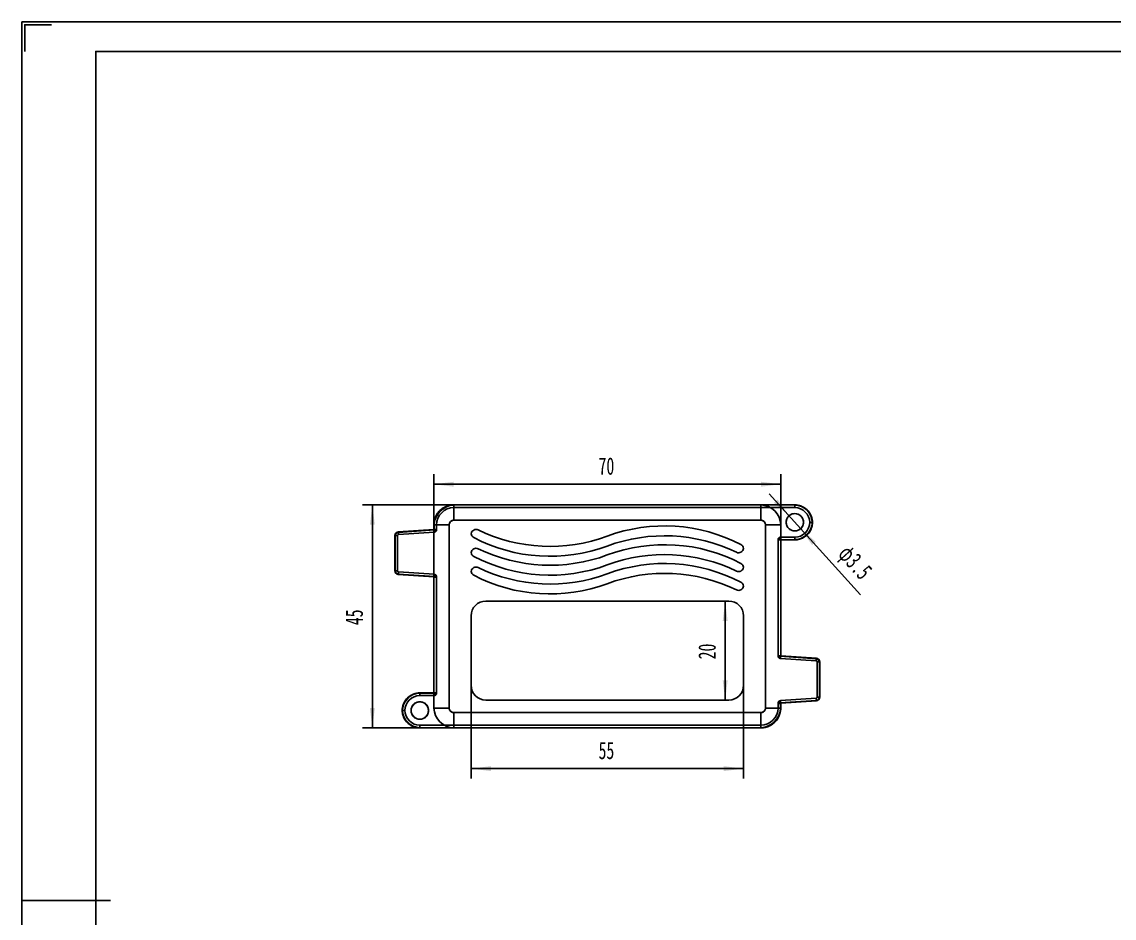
# Model space of a CAD drawing. Header units: millimetres. Extents: x 704 to 1206, y -330 to 25.
# Drawn here: x 703.8 to 924.3, y -156.3 to 24.6 of the extents above; entities that cross this region are included whole.
import ezdxf

# ---------------------------------------------------------------- set-up
doc = ezdxf.new("R2010")
doc.units = ezdxf.units.MM
doc.layers.get('0').update_dxf_attribs({"lineweight": 0})
for name, color, linetype, lineweight in [('CAXA4', 3, 'Continuous', 25), ('图框_内框线', 5, 'Continuous', 50), ('图框_外框线', 7, 'Continuous', 0), ('图框_角线', 5, 'Continuous', 140)]:
    doc.layers.add(name, color=color, linetype=linetype, lineweight=lineweight)
doc.styles.add('标准', font='', dxfattribs={"width": 0.667})
doc.styles.get('标准').set_extended_font_data('FangSong_GB2312')
doc.dimstyles.new('标准', dxfattribs={"dimtxt": 3.5, "dimasz": 4, "dimexe": 2, "dimexo": 0, "dimtad": 1, "dimdsep": 46, "dimtxsty": '标准', "dimcen": 0, "dimdle": 6, "dimazin": 2, "dimtfac": 1, "dimtdec": 3, "dimtmove": 0, "dimatfit": 3, "dimfxl": 0, "dimtolj": 1, "dimtzin": 0, "dimarcsym": 0})

# ---------------------------------------------------------------- blocks, each defined once
blk = doc.blocks.new('*CAXBLOCK01')
at = {"layer": 'CAXA4', "linetype": 'Continuous', "lineweight": 25}
for points in [[(794.53, -126.14), (798.53, -126.64), (798.53, -125.64)], [(849.53, -126.14), (845.53, -126.64), (845.53, -125.64)]]:
    blk.add_hatch(color=0, dxfattribs=at).paths.add_polyline_path(points, flags=0)
at = {"layer": 'CAXA4', "color": 0, "linetype": 'Continuous', "lineweight": 25}
for p, q in [((794.53, -109.31), (794.53, -128.14)), ((849.53, -109.31), (849.53, -128.14)), ((794.53, -126.14), (849.53, -126.14))]:
    blk.add_line(p, q, dxfattribs=at)
at = {"layer": 'CAXA4', "color": 0, "linetype": 'Continuous', "lineweight": 25, "insert": (820.26, -120.72), "char_height": 3.5, "attachment_point": 1, "style": '标准'}
blk.add_mtext('\\fFangSong_GB2312|b0|i0|p34;55', dxfattribs=at)
blk = doc.blocks.new('*CAXBLOCK12')
at = {"layer": 'CAXA4', "linetype": 'Continuous', "lineweight": 25}
for points in [[(845.82, -92.31), (846.32, -96.31), (845.32, -96.31)], [(845.82, -112.31), (846.32, -108.31), (845.32, -108.31)]]:
    blk.add_hatch(color=0, dxfattribs=at).paths.add_polyline_path(points, flags=0)
at = {"layer": 'CAXA4', "color": 0, "linetype": 'Continuous', "lineweight": 25}
for p, q in [((846.53, -92.31), (843.82, -92.31)), ((845.82, -112.31), (845.82, -92.31)), ((846.53, -112.31), (843.82, -112.31))]:
    blk.add_line(p, q, dxfattribs=at)
at = {"layer": 'CAXA4', "color": 0, "linetype": 'Continuous', "lineweight": 25, "insert": (840.4, -104.08), "char_height": 3.5, "attachment_point": 1, "rotation": 90, "style": '标准'}
blk.add_mtext('\\fFangSong_GB2312|b0|i0|p34;20', dxfattribs=at)
blk = doc.blocks.new('*CAXBLOCK23')
at = {"layer": 'CAXA4', "linetype": 'Continuous', "lineweight": 25}
for points in [[(787.03, -68.73), (791.03, -68.23), (791.03, -69.23)], [(857.03, -68.73), (853.03, -68.23), (853.03, -69.23)]]:
    blk.add_hatch(color=0, dxfattribs=at).paths.add_polyline_path(points, flags=0)
at = {"layer": 'CAXA4', "color": 0, "linetype": 'Continuous', "lineweight": 25}
for p, q in [((787.03, -87.45), (787.03, -66.73)), ((857.03, -76.91), (857.03, -66.73)), ((857.03, -68.73), (787.03, -68.73))]:
    blk.add_line(p, q, dxfattribs=at)
at = {"layer": 'CAXA4', "color": 0, "linetype": 'Continuous', "lineweight": 25, "insert": (820.26, -63.31), "char_height": 3.5, "attachment_point": 1, "style": '标准'}
blk.add_mtext('\\fFangSong_GB2312|b0|i0|p34;70', dxfattribs=at)
blk = doc.blocks.new('*CAXBLOCK34')
at = {"layer": 'CAXA4', "linetype": 'Continuous', "lineweight": 25}
for points in [[(774.6, -72.91), (774.1, -76.91), (775.1, -76.91)], [(774.6, -117.91), (774.1, -113.91), (775.1, -113.91)]]:
    blk.add_hatch(color=0, dxfattribs=at).paths.add_polyline_path(points, flags=0)
at = {"layer": 'CAXA4', "color": 0, "linetype": 'Continuous', "lineweight": 25}
for p, q in [((791.03, -72.91), (772.6, -72.91)), ((774.6, -72.91), (774.6, -117.91)), ((784.15, -117.91), (772.6, -117.91))]:
    blk.add_line(p, q, dxfattribs=at)
at = {"layer": 'CAXA4', "color": 0, "linetype": 'Continuous', "lineweight": 25, "insert": (769.18, -97.18), "char_height": 3.5, "attachment_point": 1, "rotation": 90, "style": '标准'}
blk.add_mtext('\\fFangSong_GB2312|b0|i0|p34;45', dxfattribs=at)
blk = doc.blocks.new('*CAXBLOCK45')
at = {"layer": 'CAXA4', "linetype": 'Continuous', "lineweight": 25}
for points in [[(858.71, -75.11), (856.4, -71.81), (855.65, -72.48)], [(861.05, -77.71), (864.1, -80.34), (863.36, -81.01)]]:
    blk.add_hatch(color=0, dxfattribs=at).paths.add_polyline_path(points, flags=0)
at = {"layer": 'CAXA4', "color": 0, "linetype": 'Continuous', "lineweight": 25}
blk.add_line((873.14, -91.09), (854.69, -70.66), dxfattribs=at)
at = {"layer": 'CAXA4', "color": 0, "linetype": 'Continuous', "lineweight": 25, "insert": (870.98, -80.61), "char_height": 3.5, "attachment_point": 1, "rotation": 312.0849, "style": '标准'}
blk.add_mtext('\\fFangSong_GB2312|b0|i0|p34;φ3.5', dxfattribs=at)

msp = doc.modelspace()

# ---------------------------------------------------------------- linework, layer by layer
at = {"color": 0, "linetype": 'Continuous', "lineweight": 25}
for p, q in [((791.029, -75.994), (791.029, -72.91)), ((791.029, -72.91), (859.904, -72.91)), ((791.029, -73.447), (859.904, -73.447)), ((853.029, -75.994), (853.029, -72.91)), ((859.904, -72.91), (859.904, -72.947)), ((787.029, -76.91), (787.029, -77.867)), ((787.029, -76.91), (790.113, -76.91)), ((787.066, -77.902), (787.066, -76.91)), ((787.566, -77.852), (787.566, -76.91)), ((790.113, -113.91), (790.113, -76.91)), ((791.029, -75.998), (853.029, -75.998)), ((853.942, -76.91), (853.942, -113.91)), ((853.946, -76.91), (857.029, -76.91)), ((857.029, -103.367), (857.029, -76.91)), ((862.893, -76.422), (863.392, -76.435)), ((863.392, -76.435), (863.372, -76.436)), ((863.429, -76.435), (863.392, -76.435)), ((779.129, -86.21), (779.129, -79.111)), ((779.166, -79.111), (779.129, -79.111)), ((779.166, -86.21), (779.166, -79.111)), ((779.666, -79.111), (779.166, -79.111)), ((779.245, -79.113), (779.166, -79.111)), ((779.217, -86.21), (779.217, -79.111)), ((779.666, -86.21), (779.666, -79.111)), ((787.029, -77.867), (779.828, -78.362)), ((779.828, -78.362), (779.83, -78.399)), ((779.83, -78.399), (787.066, -77.902)), ((779.83, -78.399), (779.836, -78.459)), ((779.865, -78.898), (779.83, -78.399)), ((787.228, -77.953), (779.834, -78.45)), ((779.865, -78.898), (787.051, -78.404)), ((787.051, -78.404), (787.016, -77.905)), ((787.029, -77.867), (787.432, -78.243)), ((787.228, -77.953), (787.029, -77.867)), ((787.566, -77.852), (787.066, -77.852)), ((779.183, -85.16), (779.183, -80.16)), ((856.493, -79.974), (856.992, -79.974)), ((856.493, -79.974), (856.493, -103.352)), ((856.639, -79.57), (857.029, -79.96)), ((859.904, -79.924), (856.992, -79.924)), ((859.904, -79.96), (857.029, -79.96)), ((859.904, -79.424), (857.042, -79.424)), ((857.042, -79.424), (857.042, -79.924)), ((859.904, -79.96), (859.904, -79.924)), ((779.129, -86.21), (779.166, -86.21)), ((779.166, -86.21), (779.244, -86.208)), ((779.666, -86.21), (779.166, -86.21)), ((779.83, -86.922), (779.828, -86.958)), ((787.029, -87.453), (779.828, -86.958)), ((779.865, -86.423), (779.83, -86.922)), ((779.836, -86.861), (779.83, -86.922)), ((779.83, -86.922), (787.066, -87.419)), ((779.834, -86.87), (787.228, -87.368)), ((787.051, -86.917), (779.865, -86.423)), ((787.051, -86.917), (787.016, -87.416)), ((787.029, -87.453), (787.432, -87.078)), ((787.029, -87.453), (787.228, -87.368)), ((787.029, -87.453), (787.029, -113.91)), ((787.566, -87.469), (787.066, -87.469)), ((787.566, -110.847), (787.566, -87.469)), ((846.529, -92.31), (797.529, -92.31)), ((794.529, -95.31), (794.529, -109.31)), ((849.529, -95.31), (849.529, -109.31)), ((856.493, -103.352), (856.992, -103.352)), ((856.627, -103.743), (857.029, -103.367)), ((857.029, -103.367), (856.831, -103.453)), ((856.831, -103.453), (864.225, -103.95)), ((856.992, -103.402), (864.228, -103.899)), ((857.008, -103.904), (857.042, -103.405)), ((864.231, -103.862), (857.029, -103.367)), ((857.008, -103.904), (864.194, -104.398)), ((864.194, -104.398), (864.228, -103.899)), ((864.228, -103.899), (864.231, -103.862)), ((864.393, -104.611), (864.892, -104.611)), ((864.393, -104.611), (864.393, -111.71)), ((864.842, -104.611), (864.842, -111.71)), ((864.875, -105.66), (864.875, -110.66)), ((864.929, -104.611), (864.892, -104.611)), ((864.892, -104.611), (864.892, -111.71)), ((864.929, -104.611), (864.929, -111.71)), ((784.154, -110.86), (784.154, -110.897)), ((784.154, -110.86), (787.029, -110.86)), ((784.154, -110.897), (787.066, -110.897)), ((784.154, -111.397), (787.016, -111.397)), ((787.016, -111.397), (787.016, -110.897)), ((787.029, -110.86), (787.42, -111.251)), ((787.566, -110.847), (787.066, -110.847)), ((846.529, -112.31), (797.529, -112.31)), ((856.831, -112.868), (864.225, -112.37)), ((864.228, -112.422), (856.992, -112.919)), ((864.194, -111.923), (857.008, -112.417)), ((857.008, -112.417), (857.042, -112.916)), ((864.194, -111.923), (864.228, -112.422)), ((864.228, -112.422), (864.221, -112.344)), ((864.231, -112.458), (864.228, -112.422)), ((864.393, -111.71), (864.892, -111.71)), ((864.813, -111.708), (864.892, -111.71)), ((864.892, -111.71), (864.929, -111.71)), ((780.629, -114.385), (780.666, -114.385)), ((781.166, -114.398), (780.666, -114.385)), ((780.666, -114.385), (780.686, -114.385)), ((787.029, -113.91), (790.117, -113.91)), ((853.942, -113.91), (857.029, -113.91)), ((856.493, -112.969), (856.992, -112.969)), ((856.493, -112.969), (856.493, -113.91)), ((856.627, -112.578), (857.029, -112.953)), ((856.831, -112.868), (857.029, -112.953)), ((856.992, -113.91), (856.992, -112.919)), ((864.231, -112.458), (857.029, -112.953)), ((857.029, -112.953), (857.029, -113.91)), ((791.029, -117.91), (791.029, -114.823)), ((853.029, -114.827), (791.029, -114.827)), ((853.029, -117.91), (853.029, -114.823)), ((853.029, -117.374), (784.154, -117.374)), ((784.154, -117.91), (784.154, -117.874)), ((853.029, -117.91), (784.154, -117.91))]:
    msp.add_line(p, q, dxfattribs=at)
for centre in [(859.879, -76.41), (784.179, -114.41)]:
    msp.add_circle(centre, 1.75, dxfattribs=at)
for centre, radius, start, end in [((833.585, -110.387), 33.25, 62.39281, 110.33644), ((795.529, -78.85), 1, 64.12898, 173.13032), ((795.529, -78.611), 1, 186.86968, 242.39281), ((810.474, -48.033), 33.25, 244.12898, 290.33644), ((833.585, -112.387), 33.25, 64.12898, 110.33644), ((810.474, -50.033), 33.25, 242.39281, 290.33644), ((833.585, -114.187), 33.25, 62.39281, 110.33644), ((848.529, -81.81), 1, 6.86968, 62.39281), ((795.529, -82.65), 1, 64.12898, 173.13032), ((795.529, -82.411), 1, 186.86968, 242.39281), ((810.474, -53.833), 33.25, 242.39281, 290.33644), ((810.474, -51.833), 33.25, 244.12898, 290.33644), ((833.585, -116.187), 33.25, 64.12898, 110.33644), ((848.529, -81.57), 1, 244.12898, 353.13032), ((795.529, -86.45), 1, 64.12898, 173.13032), ((810.474, -55.633), 33.25, 244.12898, 290.33644), ((833.585, -117.987), 33.25, 62.39281, 110.33644), ((848.529, -85.37), 1, 244.12898, 353.13032), ((848.529, -85.61), 1, 6.86968, 62.39281), ((795.529, -86.211), 1, 186.86968, 242.39281), ((810.474, -57.633), 33.25, 242.39281, 290.33644), ((833.585, -119.987), 33.25, 64.12898, 110.33644), ((848.529, -89.17), 1, 244.12898, 353.13032), ((848.529, -89.41), 1, 6.86968, 62.39281), ((797.529, -95.31), 3, 90, 180), ((846.529, -95.31), 3, 0, 90), ((864.18, -104.61), 0.661, 359.97216, 86.1568), ((797.529, -109.31), 3, 180, 270), ((846.529, -109.31), 3, 270, 360)]:
    msp.add_arc(centre, radius, start, end, dxfattribs=at)
for points, knots in [([(787.029, -76.91), (787.03, -76.616), (787.099, -76.019), (787.397, -75.167), (787.876, -74.395), (788.519, -73.753), (789.29, -73.277), (790.14, -72.979), (790.735, -72.911), (791.029, -72.91)], [0, 0, 0, 0, 0.8845001, 1.7851149, 2.6873723, 3.585533, 4.4859886, 5.3838897, 6.2663972, 6.2663972, 6.2663972, 6.2663972]), ([(791.029, -72.947), (791.027, -72.948), (791.027, -72.959), (791.027, -72.977), (791.029, -73.015), (791.03, -73.067), (791.028, -73.135), (791.028, -73.213), (791.028, -73.294), (791.028, -73.372), (791.029, -73.423), (791.029, -73.447)], [0, 0, 0, 0, 0.00658373, 0.02576471, 0.06126634, 0.11482456, 0.18480633, 0.26501456, 0.34812048, 0.42804579, 0.50028252, 0.50028252, 0.50028252, 0.50028252]), ([(861.629, -76.41), (861.633, -76.239), (861.58, -75.882), (861.337, -75.393), (860.95, -74.989), (860.455, -74.727), (859.906, -74.631), (859.352, -74.711), (858.852, -74.963), (858.448, -75.352), (858.191, -75.848), (858.132, -76.214), (858.129, -76.396)], [0, 0, 0, 0, 0.5136338, 1.060783, 1.6152351, 2.1640683, 2.7142519, 3.2581419, 3.8144967, 4.3680555, 4.9136837, 5.4606877, 5.4606877, 5.4606877, 5.4606877]), ([(859.904, -72.91), (860.208, -72.912), (860.823, -72.994), (861.682, -73.349), (862.429, -73.914), (862.992, -74.661), (863.346, -75.519), (863.428, -76.133), (863.429, -76.435)], [0, 0, 0, 0, 0.9104889, 1.8371995, 2.7620199, 3.6857427, 4.6097753, 5.5181197, 5.5181197, 5.5181197, 5.5181197]), ([(859.904, -73.447), (859.905, -73.423), (859.906, -73.373), (859.906, -73.295), (859.905, -73.215), (859.904, -73.137), (859.905, -73.069), (859.906, -73.016), (859.907, -72.978), (859.905, -72.959), (859.906, -72.948), (859.904, -72.947)], [0, 0, 0, 0, 0.07150612, 0.15076392, 0.23337286, 0.313325, 0.38346249, 0.43761829, 0.47381692, 0.49352276, 0.50013719, 0.50013719, 0.50013719, 0.50013719]), ([(787.566, -76.91), (787.542, -76.91), (787.492, -76.909), (787.414, -76.909), (787.333, -76.91), (787.256, -76.911), (787.188, -76.909), (787.135, -76.909), (787.097, -76.907), (787.078, -76.91), (787.067, -76.908), (787.066, -76.91)], [0, 0, 0, 0, 0.07155568, 0.15084337, 0.23346671, 0.31340627, 0.38351049, 0.43763901, 0.47382336, 0.49352172, 0.50012858, 0.50012858, 0.50012858, 0.50012858]), ([(790.117, -76.91), (790.115, -76.818), (790.145, -76.628), (790.276, -76.368), (790.485, -76.158), (790.746, -76.027), (790.937, -75.997), (791.029, -75.998)], [0, 0, 0, 0, 0.2763019, 0.5655584, 0.8595684, 1.1496285, 1.4279382, 1.4279382, 1.4279382, 1.4279382]), ([(853.029, -75.998), (853.121, -75.996), (853.311, -76.026), (853.571, -76.157), (853.782, -76.366), (853.913, -76.627), (853.943, -76.818), (853.942, -76.91)], [0, 0, 0, 0, 0.2763019, 0.5655584, 0.8595684, 1.1496285, 1.4279382, 1.4279382, 1.4279382, 1.4279382]), ([(858.129, -76.396), (858.13, -76.58), (858.187, -76.951), (858.437, -77.451), (858.832, -77.848), (859.331, -78.099), (859.883, -78.19), (860.435, -78.1), (860.932, -77.845), (861.326, -77.446), (861.574, -76.951), (861.63, -76.587), (861.629, -76.41)], [0, 0, 0, 0, 0.5508835, 1.1072185, 1.6479581, 2.2042042, 2.755534, 3.3011113, 3.8527156, 4.4039536, 4.9559939, 5.4870314, 5.4870314, 5.4870314, 5.4870314]), ([(863.429, -76.435), (863.428, -76.739), (863.346, -77.354), (862.99, -78.214), (862.425, -78.96), (861.679, -79.523), (860.82, -79.877), (860.207, -79.959), (859.904, -79.96)], [0, 0, 0, 0, 0.9104889, 1.8371995, 2.7620199, 3.6857427, 4.6097754, 5.5181198, 5.5181198, 5.5181198, 5.5181198]), ([(863.392, -76.435), (863.394, -76.561), (863.381, -76.818), (863.31, -77.206), (863.187, -77.597), (863.011, -77.984), (862.781, -78.359), (862.503, -78.713), (862.182, -79.034), (861.828, -79.312), (861.453, -79.542), (861.066, -79.718), (860.675, -79.841), (860.287, -79.912), (860.03, -79.925), (859.904, -79.924)], [0, 0, 0, 0, 0.3774754, 0.7699975, 1.1785472, 1.6034525, 2.0439724, 2.4953727, 2.9504517, 3.4018381, 3.8423172, 4.2672087, 4.6757698, 5.0683027, 5.4457616, 5.4457616, 5.4457616, 5.4457616]), ([(863.372, -76.436), (863.344, -76.432), (863.275, -76.429), (863.161, -76.426), (863.029, -76.424), (862.938, -76.423), (862.893, -76.422)], [0, 0, 0, 0, 0.08456137, 0.20807301, 0.34362338, 0.4797644, 0.4797644, 0.4797644, 0.4797644]), ([(779.834, -78.45), (779.756, -78.456), (779.593, -78.501), (779.39, -78.654), (779.251, -78.868), (779.217, -79.033), (779.217, -79.111)], [0, 0, 0, 0, 0.23448701, 0.49166253, 0.74887985, 0.98261985, 0.98261985, 0.98261985, 0.98261985]), ([(779.667, -79.111), (779.613, -79.109), (779.51, -79.108), (779.369, -79.11), (779.283, -79.112), (779.245, -79.113)], [0, 0, 0, 0, 0.16256042, 0.30822369, 0.42162408, 0.42162408, 0.42162408, 0.42162408]), ([(779.666, -79.111), (779.669, -79.075), (779.685, -79.006), (779.76, -78.925), (779.829, -78.903), (779.865, -78.898)], [0, 0, 0, 0, 0.10586984, 0.20593843, 0.31530821, 0.31530821, 0.31530821, 0.31530821]), ([(779.836, -78.459), (779.835, -78.496), (779.837, -78.584), (779.846, -78.73), (779.858, -78.84), (779.865, -78.898)], [0, 0, 0, 0, 0.11089118, 0.26378487, 0.44076286, 0.44076286, 0.44076286, 0.44076286]), ([(787.051, -78.404), (787.086, -78.401), (787.14, -78.396), (787.2, -78.383), (787.234, -78.373), (787.258, -78.363), (787.282, -78.352), (787.313, -78.336), (787.366, -78.304), (787.407, -78.269), (787.432, -78.243)], [0, 0, 0, 0, 0.10708451, 0.16062676, 0.18739789, 0.21416902, 0.24049542, 0.26682182, 0.31947462, 0.42478021, 0.42478021, 0.42478021, 0.42478021]), ([(787.432, -78.243), (787.456, -78.217), (787.488, -78.173), (787.517, -78.118), (787.531, -78.086), (787.54, -78.061), (787.548, -78.037), (787.556, -78.003), (787.562, -77.959), (787.566, -77.905), (787.566, -77.869), (787.566, -77.852)], [0, 0, 0, 0, 0.10531463, 0.15797195, 0.18430061, 0.21062927, 0.23740269, 0.26417612, 0.31772297, 0.37126982, 0.42481667, 0.42481667, 0.42481667, 0.42481667]), ([(856.639, -79.57), (856.626, -79.583), (856.601, -79.611), (856.569, -79.657), (856.547, -79.698), (856.532, -79.731), (856.521, -79.756), (856.513, -79.781), (856.504, -79.817), (856.497, -79.862), (856.493, -79.918), (856.493, -79.955), (856.493, -79.974)], [0, 0, 0, 0, 0.05476338, 0.10952677, 0.16429015, 0.19167185, 0.21905354, 0.24693036, 0.27480717, 0.33056081, 0.38631444, 0.44206808, 0.44206808, 0.44206808, 0.44206808]), ([(857.042, -79.424), (857.024, -79.424), (856.987, -79.424), (856.931, -79.428), (856.885, -79.435), (856.85, -79.444), (856.824, -79.453), (856.799, -79.463), (856.766, -79.478), (856.726, -79.5), (856.68, -79.532), (856.652, -79.557), (856.639, -79.57)], [0, 0, 0, 0, 0.05575364, 0.11150727, 0.16726091, 0.19513772, 0.22301454, 0.25039623, 0.27777793, 0.33254131, 0.38730469, 0.44206808, 0.44206808, 0.44206808, 0.44206808]), ([(859.904, -79.924), (859.906, -79.923), (859.906, -79.912), (859.906, -79.894), (859.905, -79.856), (859.904, -79.804), (859.905, -79.736), (859.906, -79.658), (859.906, -79.577), (859.905, -79.498), (859.905, -79.448), (859.904, -79.424)], [0, 0, 0, 0, 0.00658753, 0.02573509, 0.06118834, 0.11470111, 0.18466279, 0.26488485, 0.3480278, 0.42799809, 0.50029977, 0.50029977, 0.50029977, 0.50029977]), ([(779.217, -86.21), (779.217, -86.288), (779.251, -86.453), (779.389, -86.666), (779.593, -86.819), (779.756, -86.865), (779.834, -86.87)], [0, 0, 0, 0, 0.23347536, 0.49005532, 0.7477781, 0.98262018, 0.98262018, 0.98262018, 0.98262018]), ([(779.244, -86.208), (779.281, -86.212), (779.367, -86.216), (779.508, -86.216), (779.612, -86.213), (779.667, -86.21)], [0, 0, 0, 0, 0.11123409, 0.25718334, 0.42259782, 0.42259782, 0.42259782, 0.42259782]), ([(779.865, -86.423), (779.83, -86.418), (779.762, -86.397), (779.686, -86.317), (779.669, -86.246), (779.667, -86.21)], [0, 0, 0, 0, 0.10585829, 0.20585944, 0.31511674, 0.31511674, 0.31511674, 0.31511674]), ([(779.865, -86.422), (779.859, -86.48), (779.85, -86.588), (779.842, -86.735), (779.838, -86.823), (779.836, -86.861)], [0, 0, 0, 0, 0.1735615, 0.32648086, 0.43993259, 0.43993259, 0.43993259, 0.43993259]), ([(787.432, -87.078), (787.407, -87.052), (787.366, -87.017), (787.313, -86.984), (787.282, -86.968), (787.258, -86.957), (787.234, -86.948), (787.2, -86.938), (787.14, -86.924), (787.086, -86.919), (787.051, -86.917)], [0, 0, 0, 0, 0.1053056, 0.1579584, 0.1842848, 0.2106112, 0.23738232, 0.26415345, 0.3176957, 0.42478021, 0.42478021, 0.42478021, 0.42478021]), ([(787.566, -87.469), (787.566, -87.451), (787.566, -87.416), (787.562, -87.362), (787.556, -87.318), (787.548, -87.284), (787.54, -87.259), (787.531, -87.235), (787.517, -87.203), (787.488, -87.148), (787.456, -87.104), (787.432, -87.078)], [0, 0, 0, 0, 0.05354685, 0.1070937, 0.16064055, 0.18741397, 0.2141874, 0.24051605, 0.26684471, 0.31950203, 0.42481667, 0.42481667, 0.42481667, 0.42481667]), ([(856.493, -103.352), (856.493, -103.369), (856.493, -103.405), (856.496, -103.459), (856.503, -103.503), (856.511, -103.537), (856.519, -103.561), (856.528, -103.586), (856.542, -103.618), (856.571, -103.673), (856.603, -103.717), (856.627, -103.743)], [0, 0, 0, 0, 0.05354685, 0.1070937, 0.16064055, 0.18741397, 0.2141874, 0.24051605, 0.26684471, 0.31950203, 0.42481667, 0.42481667, 0.42481667, 0.42481667]), ([(856.627, -103.743), (856.652, -103.769), (856.693, -103.804), (856.746, -103.836), (856.777, -103.852), (856.8, -103.863), (856.825, -103.873), (856.858, -103.883), (856.919, -103.896), (856.973, -103.901), (857.008, -103.904)], [0, 0, 0, 0, 0.1053056, 0.1579584, 0.1842848, 0.2106112, 0.23738232, 0.26415345, 0.3176957, 0.42478021, 0.42478021, 0.42478021, 0.42478021]), ([(864.194, -104.398), (864.198, -104.352), (864.206, -104.258), (864.213, -104.123), (864.217, -104.034), (864.219, -103.992)], [0, 0, 0, 0, 0.14057939, 0.28123545, 0.40755419, 0.40755419, 0.40755419, 0.40755419]), ([(864.219, -103.992), (864.22, -103.975), (864.223, -103.948), (864.226, -103.917), (864.228, -103.903), (864.228, -103.899)], [0, 0, 0, 0, 0.04990045, 0.081439589, 0.093141432, 0.093141432, 0.093141432, 0.093141432]), ([(864.8, -104.614), (864.758, -104.61), (864.669, -104.606), (864.533, -104.605), (864.439, -104.608), (864.392, -104.611)], [0, 0, 0, 0, 0.12657059, 0.2674105, 0.40853724, 0.40853724, 0.40853724, 0.40853724]), ([(864.892, -104.611), (864.889, -104.611), (864.874, -104.611), (864.844, -104.612), (864.817, -104.613), (864.8, -104.614)], [0, 0, 0, 0, 0.01158267, 0.042818848, 0.092279306, 0.092279306, 0.092279306, 0.092279306]), ([(780.629, -114.385), (780.631, -114.082), (780.713, -113.467), (781.068, -112.607), (781.633, -111.861), (782.38, -111.297), (783.238, -110.943), (783.852, -110.862), (784.154, -110.86)], [0, 0, 0, 0, 0.9104889, 1.8371995, 2.7620199, 3.6857427, 4.6097754, 5.5181198, 5.5181198, 5.5181198, 5.5181198]), ([(784.154, -110.897), (784.152, -110.898), (784.152, -110.909), (784.152, -110.927), (784.154, -110.965), (784.155, -111.017), (784.153, -111.085), (784.153, -111.163), (784.153, -111.244), (784.153, -111.322), (784.154, -111.373), (784.154, -111.397)], [0, 0, 0, 0, 0.00658753, 0.02573509, 0.06118834, 0.11470111, 0.1846628, 0.26488485, 0.3480278, 0.42799809, 0.50029977, 0.50029977, 0.50029977, 0.50029977]), ([(787.016, -111.397), (787.035, -111.397), (787.072, -111.397), (787.128, -111.393), (787.173, -111.386), (787.208, -111.377), (787.234, -111.368), (787.259, -111.358), (787.292, -111.343), (787.332, -111.321), (787.378, -111.289), (787.406, -111.264), (787.42, -111.251)], [0, 0, 0, 0, 0.05575364, 0.11150727, 0.16726091, 0.19513772, 0.22301454, 0.25039623, 0.27777793, 0.33254131, 0.38730469, 0.44206808, 0.44206808, 0.44206808, 0.44206808]), ([(787.42, -111.251), (787.433, -111.237), (787.458, -111.209), (787.49, -111.164), (787.512, -111.123), (787.527, -111.09), (787.537, -111.065), (787.546, -111.04), (787.554, -111.004), (787.562, -110.959), (787.566, -110.903), (787.566, -110.866), (787.566, -110.847)], [0, 0, 0, 0, 0.05476338, 0.10952677, 0.16429015, 0.19167185, 0.21905354, 0.24693036, 0.27480717, 0.33056081, 0.38631444, 0.44206808, 0.44206808, 0.44206808, 0.44206808]), ([(857.008, -112.417), (856.973, -112.419), (856.919, -112.424), (856.858, -112.438), (856.825, -112.448), (856.8, -112.457), (856.777, -112.468), (856.746, -112.484), (856.693, -112.517), (856.652, -112.552), (856.627, -112.578)], [0, 0, 0, 0, 0.10708451, 0.16062676, 0.18739789, 0.21416902, 0.24049542, 0.26682182, 0.31947462, 0.42478021, 0.42478021, 0.42478021, 0.42478021]), ([(864.393, -111.71), (864.39, -111.745), (864.374, -111.815), (864.299, -111.895), (864.23, -111.917), (864.194, -111.922)], [0, 0, 0, 0, 0.10585831, 0.20585945, 0.31511667, 0.31511667, 0.31511667, 0.31511667]), ([(864.221, -112.344), (864.222, -112.307), (864.22, -112.221), (864.211, -112.08), (864.2, -111.977), (864.194, -111.922)], [0, 0, 0, 0, 0.11123409, 0.25718332, 0.42259778, 0.42259778, 0.42259778, 0.42259778]), ([(864.225, -112.37), (864.303, -112.365), (864.465, -112.32), (864.669, -112.166), (864.808, -111.953), (864.842, -111.788), (864.842, -111.71)], [0, 0, 0, 0, 0.23448701, 0.49166253, 0.74887985, 0.98261985, 0.98261985, 0.98261985, 0.98261985]), ([(864.392, -111.71), (864.446, -111.712), (864.549, -111.713), (864.689, -111.711), (864.776, -111.709), (864.813, -111.708)], [0, 0, 0, 0, 0.16256065, 0.3082241, 0.42162451, 0.42162451, 0.42162451, 0.42162451]), ([(784.154, -117.91), (783.851, -117.909), (783.236, -117.827), (782.376, -117.471), (781.629, -116.906), (781.066, -116.16), (780.712, -115.302), (780.631, -114.688), (780.629, -114.385)], [0, 0, 0, 0, 0.9104889, 1.8371995, 2.7620199, 3.6857427, 4.6097753, 5.5181197, 5.5181197, 5.5181197, 5.5181197]), ([(780.686, -114.385), (780.714, -114.388), (780.784, -114.391), (780.898, -114.395), (781.03, -114.397), (781.12, -114.398), (781.166, -114.398)], [0, 0, 0, 0, 0.08456137, 0.20807301, 0.34362338, 0.4797644, 0.4797644, 0.4797644, 0.4797644]), ([(785.929, -114.41), (785.933, -114.239), (785.88, -113.882), (785.637, -113.393), (785.25, -112.989), (784.755, -112.727), (784.206, -112.631), (783.652, -112.711), (783.152, -112.963), (782.748, -113.352), (782.491, -113.848), (782.432, -114.214), (782.429, -114.396)], [0, 0, 0, 0, 0.5136338, 1.060783, 1.6152351, 2.1640683, 2.7142519, 3.2581419, 3.8144967, 4.3680555, 4.9136837, 5.4606877, 5.4606877, 5.4606877, 5.4606877]), ([(782.429, -114.396), (782.43, -114.58), (782.487, -114.951), (782.737, -115.451), (783.132, -115.848), (783.631, -116.099), (784.183, -116.19), (784.735, -116.1), (785.232, -115.845), (785.626, -115.446), (785.874, -114.951), (785.93, -114.587), (785.929, -114.41)], [0, 0, 0, 0, 0.5508835, 1.1072185, 1.6479581, 2.2042042, 2.755534, 3.3011113, 3.8527156, 4.4039536, 4.9559939, 5.4870314, 5.4870314, 5.4870314, 5.4870314]), ([(791.029, -114.823), (790.937, -114.824), (790.747, -114.795), (790.487, -114.664), (790.277, -114.455), (790.146, -114.194), (790.116, -114.003), (790.117, -113.91)], [0, 0, 0, 0, 0.2763019, 0.5655584, 0.8595684, 1.1496285, 1.4279382, 1.4279382, 1.4279382, 1.4279382]), ([(857.029, -113.91), (857.028, -114.205), (856.96, -114.802), (856.661, -115.654), (856.183, -116.426), (855.54, -117.068), (854.769, -117.544), (853.919, -117.841), (853.323, -117.909), (853.029, -117.91)], [0, 0, 0, 0, 0.8845001, 1.7851149, 2.6873723, 3.585533, 4.4859886, 5.3838897, 6.2663972, 6.2663972, 6.2663972, 6.2663972]), ([(853.942, -113.91), (853.943, -114.002), (853.913, -114.192), (853.783, -114.452), (853.574, -114.663), (853.313, -114.794), (853.122, -114.824), (853.029, -114.823)], [0, 0, 0, 0, 0.2763019, 0.5655584, 0.8595684, 1.1496285, 1.4279382, 1.4279382, 1.4279382, 1.4279382]), ([(856.627, -112.578), (856.603, -112.604), (856.571, -112.648), (856.542, -112.703), (856.528, -112.735), (856.519, -112.759), (856.511, -112.784), (856.503, -112.818), (856.496, -112.862), (856.493, -112.916), (856.493, -112.951), (856.493, -112.969)], [0, 0, 0, 0, 0.10531463, 0.15797195, 0.18430061, 0.21062927, 0.23740269, 0.26417612, 0.31772297, 0.37126982, 0.42481667, 0.42481667, 0.42481667, 0.42481667]), ([(856.493, -113.91), (856.516, -113.911), (856.567, -113.912), (856.645, -113.912), (856.725, -113.911), (856.803, -113.91), (856.871, -113.911), (856.924, -113.912), (856.962, -113.913), (856.98, -113.911), (856.991, -113.912), (856.992, -113.91)], [0, 0, 0, 0, 0.07155569, 0.15084338, 0.23346672, 0.31340628, 0.3835105, 0.43763902, 0.47382336, 0.49352172, 0.50012857, 0.50012857, 0.50012857, 0.50012857]), ([(784.154, -117.374), (784.154, -117.397), (784.153, -117.448), (784.153, -117.525), (784.154, -117.606), (784.155, -117.684), (784.153, -117.752), (784.153, -117.805), (784.151, -117.843), (784.153, -117.862), (784.152, -117.872), (784.154, -117.874)], [0, 0, 0, 0, 0.07150612, 0.15076392, 0.23337286, 0.313325, 0.38346249, 0.43761829, 0.47381692, 0.49352276, 0.50013719, 0.50013719, 0.50013719, 0.50013719]), ([(853.029, -117.874), (853.031, -117.873), (853.031, -117.862), (853.031, -117.844), (853.03, -117.806), (853.029, -117.754), (853.03, -117.686), (853.031, -117.608), (853.031, -117.527), (853.03, -117.448), (853.03, -117.398), (853.029, -117.374)], [0, 0, 0, 0, 0.00658373, 0.02576471, 0.06126634, 0.11482456, 0.18480633, 0.26501456, 0.34812048, 0.42804579, 0.50028252, 0.50028252, 0.50028252, 0.50028252])]:
    msp.add_open_spline(points, degree=3, knots=knots, dxfattribs=at)
for points in [[(791.029, -72.91), (788.936, -72.965), (787.084, -74.817), (787.029, -76.91)], [(791.029, -72.91), (788.935, -72.91), (787.029, -74.816), (787.029, -76.91)], [(787.066, -76.91), (787.12, -74.836), (788.955, -73.001), (791.029, -72.947)], [(787.566, -76.91), (787.546, -75.076), (789.196, -73.438), (791.029, -73.447)], [(857.029, -76.91), (857.029, -74.816), (855.124, -72.91), (853.029, -72.91)], [(863.429, -76.435), (863.381, -74.591), (861.749, -72.959), (859.904, -72.91)], [(859.904, -72.947), (861.727, -72.924), (863.415, -74.612), (863.392, -76.435)], [(859.904, -73.447), (861.484, -73.434), (862.897, -74.844), (862.893, -76.422)], [(790.113, -76.91), (790.113, -76.431), (790.55, -75.994), (791.029, -75.994)], [(853.029, -75.994), (853.509, -75.994), (853.946, -76.431), (853.946, -76.91)], [(862.893, -76.422), (862.913, -78.011), (861.492, -79.436), (859.904, -79.424)], [(859.904, -79.96), (861.749, -79.912), (863.381, -78.28), (863.429, -76.435)], [(779.828, -78.362), (779.453, -78.388), (779.129, -78.735), (779.129, -79.111)], [(779.83, -78.399), (779.475, -78.432), (779.175, -78.754), (779.166, -79.111)], [(779.129, -86.21), (779.129, -86.586), (779.453, -86.933), (779.828, -86.958)], [(779.166, -86.21), (779.175, -86.567), (779.475, -86.888), (779.83, -86.922)], [(864.194, -104.398), (864.317, -104.417), (864.383, -104.488), (864.392, -104.611)], [(864.228, -103.899), (864.64, -103.965), (864.861, -104.202), (864.892, -104.611)], [(864.929, -104.611), (864.929, -104.235), (864.605, -103.888), (864.231, -103.862)], [(784.154, -110.86), (782.309, -110.909), (780.678, -112.541), (780.629, -114.385)], [(784.154, -110.897), (782.329, -110.945), (780.714, -112.56), (780.666, -114.385)], [(781.166, -114.398), (781.146, -112.809), (782.566, -111.384), (784.154, -111.397)], [(864.228, -112.422), (864.584, -112.388), (864.884, -112.067), (864.892, -111.71)], [(864.231, -112.458), (864.605, -112.433), (864.929, -112.086), (864.929, -111.71)], [(780.629, -114.385), (780.678, -116.23), (782.309, -117.862), (784.154, -117.91)], [(780.666, -114.385), (780.714, -116.211), (782.329, -117.826), (784.154, -117.874)], [(784.154, -117.374), (782.575, -117.386), (781.161, -115.977), (781.166, -114.398)], [(787.029, -113.91), (787.029, -116.005), (788.935, -117.91), (791.029, -117.91)], [(791.029, -114.827), (790.55, -114.827), (790.113, -114.39), (790.113, -113.91)], [(856.493, -113.91), (856.513, -115.745), (854.863, -117.382), (853.029, -117.374)], [(853.029, -117.91), (855.123, -117.856), (856.974, -116.004), (857.029, -113.91)], [(856.992, -113.91), (856.938, -115.985), (855.103, -117.819), (853.029, -117.874)], [(853.029, -117.91), (855.124, -117.91), (857.029, -116.005), (857.029, -113.91)], [(853.946, -113.91), (853.946, -114.39), (853.509, -114.827), (853.029, -114.827)]]:
    msp.add_open_spline(points, degree=3, dxfattribs=at)
at = {"layer": '图框_内框线', "color": 0, "linetype": 'Continuous', "lineweight": 25}
for points in [[(718.775, -324.195), (1200.174, -324.195), (1200.174, 18.637), (718.775, 18.637), (718.775, -324.195)], [(703.843, -152.779), (721.761, -152.779)]]:
    msp.add_lwpolyline(points, dxfattribs=at)
at = {"layer": '图框_外框线', "color": 0, "linetype": 'Continuous', "lineweight": 25}
msp.add_lwpolyline([(703.843, -330.168), (1206.147, -330.168), (1206.147, 24.61), (703.843, 24.61), (703.843, -330.168)], dxfattribs=at)
at = {"layer": '图框_角线', "color": 0, "linetype": 'Continuous', "lineweight": 25}
msp.add_lwpolyline([(704.441, 18.637), (704.441, 24.013), (709.816, 24.013)], dxfattribs=at)

# ---------------------------------------------------------------- dimensions: what is measured, and where the dimension line sits
at = {"layer": 'CAXA4'}
for base, p1, p2, angle, text, picture, middle in [((822.029, -68.732), (857.029, -76.91), (787.029, -87.453), 180, '\\fFangSong_GB2312;70', '*CAXBLOCK23', (822.029, -65.709)), ((774.597, -95.41), (791.029, -72.91), (784.154, -117.91), 90, '\\fFangSong_GB2312;45', '*CAXBLOCK34', (771.575, -95.41)), ((845.818, -102.31), (846.529, -112.31), (846.529, -92.31), 270, '\\fFangSong_GB2312;20', '*CAXBLOCK12', (842.796, -102.31))]:
    dim = msp.add_linear_dim(base=base, p1=p1, p2=p2, angle=angle, text=text, dimstyle='标准', dxfattribs=at)
    dim.commit()
    dim.dimension.update_dxf_attribs({"geometry": picture, "text_midpoint": middle})
dim = msp.add_diameter_dim_2p(p1=(858.706, -75.112), p2=(861.052, -77.709), text='\\fFangSong_GB2312;φ3.5', dimstyle='标准', dxfattribs=at)
dim.commit()
dim.dimension.update_dxf_attribs({"geometry": '*CAXBLOCK45', "text_midpoint": (872.23, -85.577)})
dim = msp.add_linear_dim(base=(822.029, -126.141), p1=(794.529, -109.31), p2=(849.529, -109.31), text='\\fFangSong_GB2312;55', dimstyle='标准', dxfattribs=at)
dim.commit()
dim.dimension.update_dxf_attribs({"geometry": '*CAXBLOCK01', "text_midpoint": (822.029, -123.119)})

doc.saveas('drawing.dxf')
